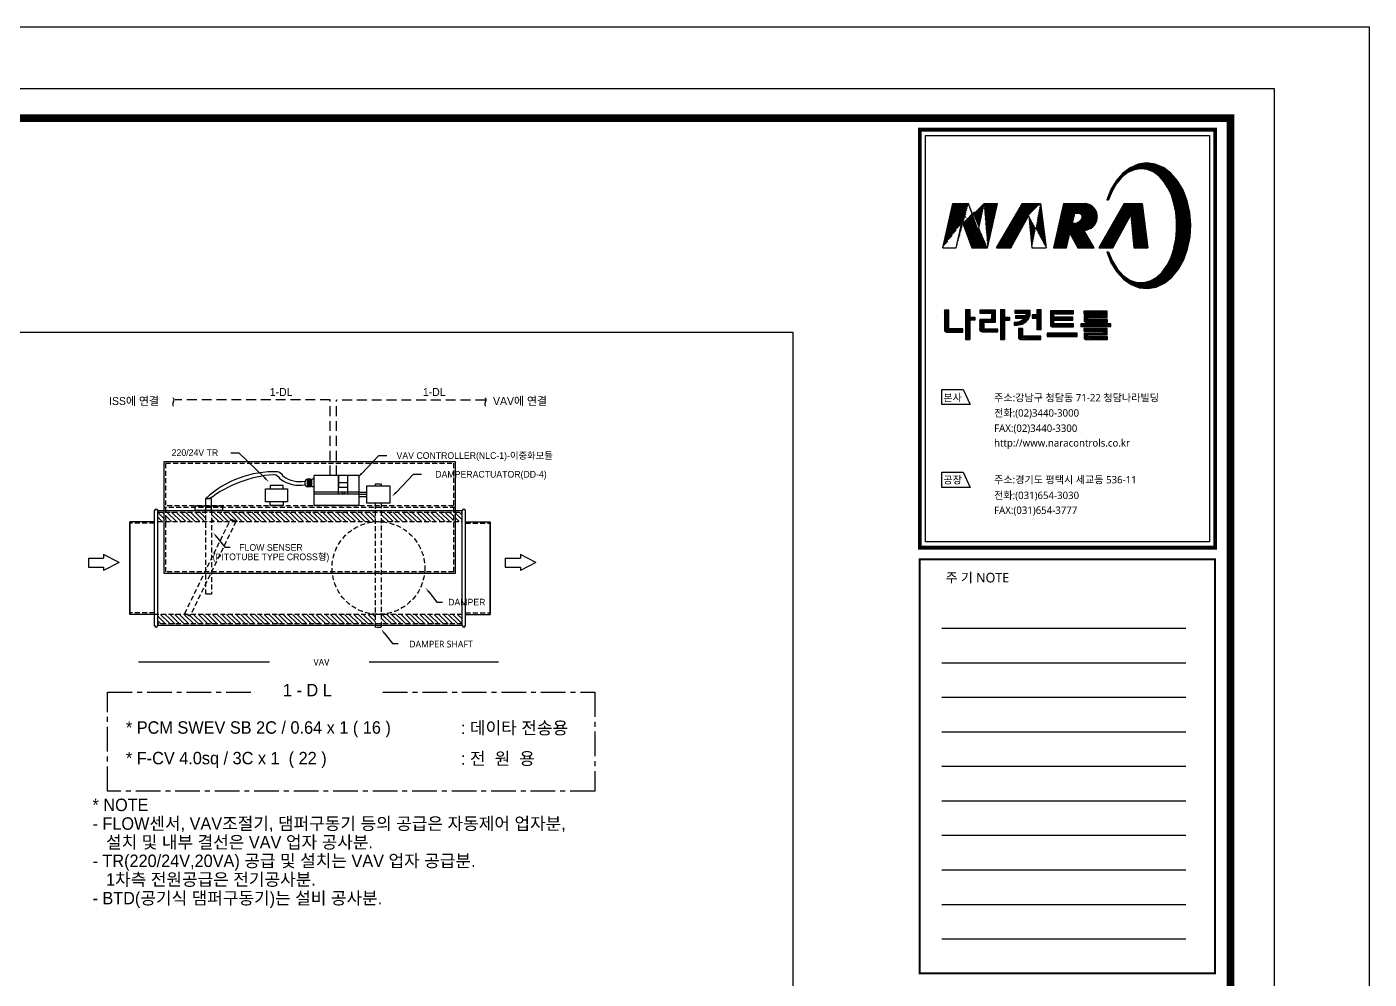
# Model space of a CAD drawing. Header units: millimetres. Extents: x -86 to 11742, y 5229 to 11464.
# Drawn here: x 9719.9 to 10059.9, y 5582.1 to 5823.3 of the extents above; entities that cross this region are included whole.
import ezdxf
from ezdxf.enums import TextEntityAlignment as Align

# ---------------------------------------------------------------- set-up
doc = ezdxf.new("R2010")
doc.units = ezdxf.units.MM
doc.header["$LTSCALE"] = 5
for name, pattern in [('CENTER', [2, 1.25, -0.25, 0.25, -0.25]), ('DASHED', [0.75, 0.5, -0.25]), ('HIDDEN', [0.375, 0.25, -0.125]), ('HIDDEN2', [4.7625, 3.175, -1.5875])]:
    doc.linetypes.add(name, pattern=pattern)
doc.layers.add('AUTO', color=7, linetype='CONTINUOUS')
doc.layers.add('FORM', color=7, linetype='CONTINUOUS')
doc.styles.add('HY울릉도L', font='h2wull.TTF')
doc.styles.add('QQ', font='MALGUN.TTF.TTF')
doc.styles.add('STYLE1', font='MALGUN.TTF.TTF', dxfattribs={"height": 2.5})
pattern_1 = [(45, (-11.3759, -7.50065), (-0.171711214, 0.171711214), [])]

# ---------------------------------------------------------------- blocks, each defined once
blk = doc.blocks.new('form')
at = {"layer": 'FORM'}
h = blk.add_hatch(dxfattribs=at)
h.set_pattern_fill('ANSI31', color=256, scale=1.942691, style=0)
h.set_pattern_definition(pattern_1)
edge = h.paths.add_edge_path()
edge.add_line((716.28, 522.42), (720.27, 522.42))
edge.add_line((719.34, 533.67), (717.88, 527.02))
edge.add_line((711.49, 533.67), (715.47, 533.67))
edge.add_line((712.35, 522.42), (713.78, 528.86))
edge.add_line((708.92, 522.42), (712.35, 522.42))
edge.add_line((708.92, 522.42), (711.49, 533.67))
edge.add_line((717.81, 527.02), (715.47, 533.67))
edge.add_line((713.9, 528.86), (716.28, 522.42))
edge.add_line((720.27, 522.42), (722.81, 533.67))
edge.add_line((719.34, 533.67), (722.81, 533.67))
h = blk.add_hatch(dxfattribs=at)
h.set_pattern_fill('ANSI31', color=256, scale=1.942691, style=0)
h.set_pattern_definition(pattern_1)
edge = h.paths.add_edge_path()
edge.add_line((729.09, 533.67), (733.65, 533.67))
edge.add_line((731.5, 522.42), (735.09, 522.42))
edge.add_line((730.74, 530.54), (731.5, 522.42))
edge.add_line((726.18, 522.42), (730.63, 530.54))
edge.add_line((733.65, 533.67), (735.09, 522.42))
edge.add_line((722.55, 522.42), (726.18, 522.42))
edge.add_line((722.55, 522.42), (729.09, 533.67))
h = blk.add_hatch(dxfattribs=at)
h.set_pattern_fill('ANSI31', color=256, scale=1.942691, style=0)
h.set_pattern_definition(pattern_1)
edge = h.paths.add_edge_path(flags=16)
edge.add_arc((742.35, 530.64), 1.96, 269.4167, 343.4025)
edge.add_arc((743.39, 530.25), 0.855, 348.5468, 460.0762)
edge.add_line((743.24, 531.09), (742.29, 531.1))
edge.add_line((742.29, 531.1), (741.72, 528.67))
edge.add_line((741.72, 528.67), (742.33, 528.68))
edge = h.paths.add_edge_path()
edge.add_arc((744.68, 530.29), 3.4, 269.0634, 442.7978)
edge.add_line((745.11, 533.67), (739.53, 533.67))
edge.add_line((739.53, 533.67), (736.99, 522.42))
edge.add_line((736.99, 522.42), (740.29, 522.42))
edge.add_line((740.29, 522.42), (741.1, 526.15))
edge.add_line((741.1, 526.15), (743.16, 522.42))
edge.add_line((743.16, 522.42), (747.3, 522.42))
edge.add_line((747.3, 522.42), (744.63, 526.89))
h = blk.add_hatch(dxfattribs=at)
h.set_pattern_fill('ANSI31', color=256, scale=1.942691, style=0)
h.set_pattern_definition(pattern_1)
h.paths.add_polyline_path([(754.86, 533.67), (759.44, 533.67), (760.86, 522.42), (757.31, 522.42), (756.55, 530.81), (751.98, 522.42), (748.42, 522.42)])
h = blk.add_hatch(dxfattribs=at)
h.set_pattern_fill('ANSI31', color=256, scale=1.942691, style=0)
h.set_pattern_definition(pattern_1)
h.paths.add_polyline_path([(710.46, 506.65), (709.33, 506.65), (709.33, 501.59), (709.39, 501.43), (709.49, 501.3), (709.64, 501.15), (709.74, 501.13), (709.88, 501.1), (714.03, 501.1), (714.03, 501.91), (710.46, 501.91)])
edge = h.paths.add_edge_path(flags=16)
edge.add_line((709.65, 501.14), (709.53, 501.27))
h = blk.add_hatch(dxfattribs=at)
h.set_pattern_fill('ANSI31', color=256, scale=1.942691, style=0)
h.set_pattern_definition(pattern_1)
h.paths.add_polyline_path([(715.78, 506.81), (715.78, 504.83), (717.05, 504.83), (717.05, 504.1), (715.79, 504.1), (715.79, 499.19), (714.7, 499.19), (714.7, 506.81)])
h = blk.add_hatch(dxfattribs=at)
h.set_pattern_fill('ANSI31', color=256, scale=1.942691, style=0)
h.set_pattern_definition(pattern_1)
h.paths.add_polyline_path([(722.25, 506.67), (718.34, 506.67), (718.34, 505.88), (721, 505.88), (721.1, 505.85), (721.2, 505.77), (721.24, 505.65), (721.24, 504.32), (718.39, 504.32), (718.33, 504.29), (718.31, 504.24), (718.31, 501.49), (718.37, 501.37), (718.46, 501.29), (718.62, 501.21), (718.89, 501.14), (722.85, 501.14), (722.85, 501.82), (719.56, 501.82), (719.45, 501.88), (719.43, 501.96), (719.43, 503.42), (719.45, 503.51), (719.53, 503.61), (722.25, 503.61)])
edge = h.paths.add_edge_path()
edge.add_line((718.31, 504.23), (718.4, 504.32))
edge.add_line((718.47, 501.28), (718.36, 501.39))
h = blk.add_hatch(dxfattribs=at)
h.set_pattern_fill('ANSI31', color=256, scale=1.942691, style=0)
h.set_pattern_definition(pattern_1)
h.paths.add_polyline_path([(723.54, 506.81), (724.58, 506.81), (724.58, 504.84), (725.83, 504.84), (725.83, 504.05), (724.58, 504.05), (724.58, 499.19), (723.54, 499.19)])
h = blk.add_hatch(dxfattribs=at)
h.set_pattern_fill('ANSI31', color=256, scale=1.942691, style=0)
h.set_pattern_definition(pattern_1)
h.paths.add_polyline_path([(727.17, 506.65), (731.07, 506.65), (731.07, 505.84), (731.07, 505.45), (730.77, 504.79), (730.44, 504.23), (730.05, 503.77), (729.45, 503.35), (729.02, 503.14), (728.72, 503.03), (728.2, 502.91), (727.79, 502.86), (727.02, 502.86), (727.02, 503.54), (727.52, 503.54), (727.88, 503.57), (728.24, 503.69), (728.62, 503.84), (728.94, 504.03), (729.2, 504.24), (729.37, 504.38), (729.4, 504.5), (729.34, 504.59), (727.39, 504.59), (727.39, 505.25), (729.83, 505.25), (729.93, 505.38), (729.98, 505.56), (729.95, 505.74), (729.86, 505.84), (729.79, 505.9), (727.17, 505.9)])
edge = h.paths.add_edge_path(flags=16)
edge.add_line((730, 503.73), (730.14, 503.87))
h = blk.add_hatch(dxfattribs=at)
h.set_pattern_fill('ANSI31', color=256, scale=1.942691, style=0)
h.set_pattern_definition(pattern_1)
h.paths.add_polyline_path([(733.81, 501.67), (732.75, 501.67), (732.75, 504.58), (731.58, 504.58), (731.58, 505.46), (732.74, 505.46), (732.74, 506.81), (733.81, 506.81)])
h = blk.add_hatch(dxfattribs=at)
h.set_pattern_fill('ANSI31', color=256, scale=1.942691, style=0)
h.set_pattern_definition(pattern_1)
h.paths.add_polyline_path([(742.04, 506.45), (736.2, 506.45), (736.2, 502.78), (736.23, 502.67), (736.31, 502.59), (736.47, 502.48), (736.54, 502.46), (742.05, 502.46), (742.05, 503.21), (737.16, 503.21), (737.06, 503.27), (737.03, 503.32), (737.03, 503.93), (737.07, 504.02), (737.16, 504.08), (737.23, 504.09), (741.87, 504.09), (741.87, 504.84), (737.28, 504.84), (737.13, 504.87), (737.05, 504.92), (737.04, 504.98), (737.04, 505.56), (737.09, 505.64), (737.17, 505.71), (737.26, 505.74), (742.04, 505.74)])
h = blk.add_hatch(dxfattribs=at)
h.set_pattern_fill('ANSI31', color=256, scale=1.942691, style=0)
h.set_pattern_definition(pattern_1)
h.paths.add_polyline_path([(750.58, 506.42), (744.64, 506.42), (744.64, 505.75), (749.4, 505.75), (749.53, 505.71), (749.58, 505.64), (749.6, 505.55), (749.59, 505.44), (749.43, 505.31), (749.26, 505.27), (744.77, 505.27), (744.77, 503.89), (744.81, 503.8), (744.89, 503.73), (745, 503.63), (745.08, 503.6), (746.98, 503.6), (747.07, 503.57), (747.11, 503.53), (747.14, 503.5), (747.14, 503.29), (747.11, 503.2), (747, 503.15), (743.86, 503.15), (743.86, 502.48), (751.47, 502.48), (751.47, 503.15), (748.35, 503.15), (748.21, 503.18), (748.16, 503.27), (748.16, 503.52), (748.23, 503.59), (748.34, 503.64), (750.67, 503.64), (750.67, 504.31), (745.8, 504.31), (745.69, 504.37), (745.65, 504.45), (745.65, 504.67), (745.73, 504.76), (745.87, 504.8), (750.58, 504.8)])
edge = h.paths.add_edge_path(flags=16)
edge.add_line((744.93, 503.69), (744.81, 503.82))
h = blk.add_hatch(dxfattribs=at)
h.set_pattern_fill('ANSI31', color=256, scale=1.942691, style=0)
h.set_pattern_definition(pattern_1)
edge = h.paths.add_edge_path()
edge.add_line((728.13, 502), (728.13, 499.59))
edge.add_line((728.13, 499.59), (728.19, 499.49))
edge.add_line((728.19, 499.49), (728.28, 499.4))
edge.add_line((728.28, 499.4), (728.4, 499.32))
edge.add_line((728.4, 499.32), (728.51, 499.24))
edge.add_line((728.51, 499.24), (728.63, 499.17))
edge.add_line((729.21, 500.07), (729.21, 502))
edge.add_line((729.21, 502), (728.13, 502))
edge.add_line((728.62, 499.17), (728.63, 499.19))
edge.add_line((728.23, 499.45), (728.18, 499.49))
edge.add_line((733.78, 499.19), (733.78, 500.07))
edge.add_line((733.78, 500.07), (729.21, 500.07))
edge.add_line((728.6, 499.19), (733.78, 499.19))
h = blk.add_hatch(dxfattribs=at)
h.set_pattern_fill('ANSI31', color=256, scale=1.942691, style=0)
h.set_pattern_definition(pattern_1)
h.paths.add_polyline_path([(742.96, 499.98), (742.96, 500.81), (735.37, 500.81), (735.37, 499.98)])
h = blk.add_hatch(dxfattribs=at)
h.set_pattern_fill('ANSI31', color=256, scale=1.942691, style=0)
h.set_pattern_definition(pattern_1)
h.paths.add_polyline_path([(750.58, 500.39), (750.58, 502.04), (744.64, 502.04), (744.64, 501.34), (749.4, 501.34), (749.52, 501.3), (749.58, 501.23), (749.6, 501.14), (749.59, 501.03), (749.46, 500.9), (749.34, 500.86), (744.81, 500.86), (744.77, 500.86), (744.77, 499.49), (744.81, 499.4), (744.89, 499.32), (745, 499.23), (745.12, 499.18), (750.67, 499.18), (750.67, 499.91), (745.8, 499.91), (745.69, 499.97), (745.65, 500.04), (745.65, 500.26), (745.73, 500.35), (745.87, 500.39)])
edge = h.paths.add_edge_path(flags=16)
edge.add_line((750.65, 499.18), (750.67, 499.21))
edge.add_line((744.91, 499.3), (744.81, 499.41))
at = {"layer": 'AUTO'}
for p, q in [((-24.08, 578.4), (816.92, 578.4)), ((816.92, 578.4), (816.92, -15.6))]:
    blk.add_line(p, q, dxfattribs=at)
at = {"layer": 'FORM', "color": 3}
for p, q in [((752.26, 538.4), (756.71, 542.86)), ((752.78, 539.27), (755.74, 542.23)), ((755.34, 541.14), (757.32, 543.13)), ((756.23, 541.68), (757.94, 543.39)), ((756.86, 541.97), (758.5, 543.61)), ((757.45, 542.22), (758.9, 543.68)), ((757.86, 542.29), (759.31, 543.74)), ((758.27, 542.35), (759.72, 543.81)), ((758.68, 542.42), (760.13, 543.87)), ((759.09, 542.46), (760.54, 543.91)), ((759.39, 542.44), (760.84, 543.89)), ((759.69, 542.4), (761.14, 543.85)), ((760, 542.37), (761.44, 543.81)), ((760.3, 542.33), (761.75, 543.77)), ((760.61, 542.29), (762.05, 543.73)), ((760.88, 542.22), (762.35, 543.69)), ((761.12, 542.12), (762.66, 543.65)), ((761.36, 542.01), (762.91, 543.56)), ((761.61, 541.91), (763.15, 543.46)), ((761.85, 541.81), (763.39, 543.36)), ((762.09, 541.71), (763.63, 543.26)), ((762.34, 541.61), (763.88, 543.15)), ((762.54, 541.47), (764.12, 543.05)), ((762.74, 541.33), (764.36, 542.95)), ((762.93, 541.18), (764.6, 542.85)), ((763.13, 541.03), (764.83, 542.74)), ((763.32, 540.88), (765.03, 542.59)), ((763.52, 540.74), (765.23, 542.44)), ((763.72, 540.59), (765.42, 542.3)), ((763.88, 540.41), (765.62, 542.15)), ((764.04, 540.23), (765.82, 542)), ((764.21, 540.05), (766.01, 541.85)), ((764.37, 539.87), (766.21, 541.71)), ((764.53, 539.69), (766.4, 541.56)), ((764.69, 539.51), (766.6, 541.41)), ((764.86, 539.33), (766.78, 541.25)), ((765, 539.13), (766.94, 541.07)), ((765.14, 538.92), (767.1, 540.88)), ((765.27, 538.71), (767.26, 540.7)), ((751.38, 536.84), (752.44, 537.9)), ((751.74, 537.54), (752.95, 538.75)), ((765.41, 538.5), (767.42, 540.52)), ((765.54, 538.29), (767.58, 540.33)), ((765.67, 538.08), (767.74, 540.15)), ((765.81, 537.87), (767.9, 539.97)), ((765.94, 537.66), (768.06, 539.78)), ((766.05, 537.43), (768.22, 539.6)), ((766.16, 537.2), (768.38, 539.41)), ((766.27, 536.96), (768.51, 539.2)), ((766.38, 536.72), (768.64, 538.99)), ((766.48, 536.49), (768.77, 538.77)), ((766.59, 536.25), (768.89, 538.55)), ((766.7, 536.01), (769.02, 538.34)), ((766.8, 535.78), (769.15, 538.12)), ((766.89, 535.52), (769.27, 537.9)), ((766.97, 535.26), (769.4, 537.69)), ((767.05, 534.99), (769.53, 537.47)), ((767.13, 534.73), (769.65, 537.25)), ((750.47, 534.58), (750.89, 534.58)), ((750.49, 534.58), (751.17, 535.25)), ((750.69, 535.12), (751.4, 535.83)), ((750.84, 534.58), (750.93, 534.67)), ((750.92, 535.69), (751.63, 536.4)), ((751.15, 536.27), (751.95, 537.06)), ((767.21, 534.47), (769.78, 537.04)), ((767.29, 534.2), (769.88, 536.79)), ((767.37, 533.94), (769.97, 536.55)), ((767.45, 533.68), (770.07, 536.3)), ((767.51, 533.39), (770.17, 536.05)), ((767.57, 533.11), (770.26, 535.8)), ((767.63, 532.83), (770.36, 535.55)), ((767.69, 532.54), (770.45, 535.3)), ((767.75, 532.26), (770.55, 535.06)), ((767.81, 531.98), (770.64, 534.81)), ((767.87, 531.69), (770.74, 534.56)), ((767.93, 531.41), (770.83, 534.31)), ((767.96, 531.09), (770.9, 534.03)), ((767.99, 530.78), (770.96, 533.75)), ((768.02, 530.47), (771.02, 533.47)), ((768.06, 530.16), (771.08, 533.19)), ((768.09, 529.85), (771.14, 532.91)), ((768.12, 529.54), (771.21, 532.63)), ((768.15, 529.23), (771.27, 532.34)), ((768.16, 528.89), (771.33, 532.06)), ((768.16, 528.55), (771.39, 531.78)), ((768.16, 528.2), (771.46, 531.5)), ((768.16, 527.86), (771.5, 531.2)), ((768.16, 527.52), (771.53, 530.88)), ((768.16, 527.17), (771.55, 530.57)), ((767.63, 523.21), (771.67, 527.25)), ((767.72, 523.64), (771.69, 527.61)), ((767.81, 524.08), (771.71, 527.98)), ((767.9, 524.51), (771.72, 528.34)), ((767.96, 524.91), (771.7, 528.65)), ((767.99, 525.29), (771.67, 528.97)), ((768.03, 525.67), (771.65, 529.29)), ((768.07, 526.06), (771.63, 529.61)), ((768.11, 526.44), (771.6, 529.93)), ((768.15, 526.82), (771.58, 530.25)), ((765.92, 518.41), (771.26, 523.75)), ((766.25, 519.08), (771.35, 524.18)), ((766.58, 519.76), (771.43, 524.61)), ((766.83, 520.35), (771.52, 525.04)), ((766.99, 520.86), (771.56, 525.42)), ((767.16, 521.36), (771.58, 525.79)), ((767.32, 521.87), (771.6, 526.15)), ((767.49, 522.38), (771.63, 526.52)), ((767.54, 522.77), (771.65, 526.88)), ((750.44, 521.4), (750.92, 521.4)), ((750.52, 521.21), (750.71, 521.4)), ((750.62, 520.96), (750.96, 521.31)), ((750.71, 520.72), (751.06, 521.06)), ((750.81, 520.48), (751.16, 520.82)), ((750.91, 520.23), (751.26, 520.58)), ((751.01, 519.99), (751.36, 520.33)), ((760.36, 512.16), (771.09, 522.89)), ((760.67, 512.13), (771, 522.46)), ((761.03, 512.14), (770.87, 521.99)), ((761.44, 512.22), (770.68, 521.45)), ((761.86, 512.29), (770.49, 520.92)), ((762.28, 512.37), (770.29, 520.38)), ((765.35, 517.5), (771.17, 523.32)), ((751.11, 519.74), (751.46, 520.09)), ((751.21, 519.5), (751.56, 519.85)), ((751.31, 519.25), (751.66, 519.61)), ((751.41, 519.01), (751.76, 519.36)), ((751.51, 518.76), (751.86, 519.12)), ((751.63, 518.55), (751.98, 518.9)), ((751.76, 518.33), (752.12, 518.69)), ((751.89, 518.12), (752.25, 518.47)), ((752.02, 517.91), (752.38, 518.26)), ((752.15, 517.69), (752.51, 518.05)), ((752.29, 517.48), (752.64, 517.84)), ((752.42, 517.27), (752.77, 517.63)), ((752.55, 517.06), (752.91, 517.42)), ((752.68, 516.84), (753.04, 517.2)), ((752.81, 516.63), (753.17, 516.99)), ((752.94, 516.42), (753.34, 516.82)), ((762.7, 512.44), (770.1, 519.84)), ((763.18, 512.57), (769.85, 519.25)), ((763.83, 512.88), (769.43, 518.48)), ((764.48, 513.19), (769, 517.71)), ((765.22, 513.59), (768.48, 516.85)), ((753.1, 516.24), (753.5, 516.64)), ((753.26, 516.06), (753.67, 516.46)), ((753.43, 515.88), (753.83, 516.28)), ((753.59, 515.7), (754, 516.1)), ((753.75, 515.52), (754.16, 515.92)), ((753.92, 515.34), (754.33, 515.75)), ((754.08, 515.16), (754.49, 515.57)), ((754.24, 514.98), (754.66, 515.39)), ((754.41, 514.8), (754.86, 515.25)), ((754.57, 514.62), (755.07, 515.11)), ((754.75, 514.45), (755.27, 514.98)), ((754.95, 514.31), (755.48, 514.84)), ((755.15, 514.17), (755.68, 514.7)), ((755.36, 514.03), (755.89, 514.56)), ((755.56, 513.88), (756.09, 514.42)), ((755.76, 513.74), (756.3, 514.28)), ((755.96, 513.6), (756.55, 514.19)), ((756.16, 513.46), (756.81, 514.1)), ((756.36, 513.31), (757.06, 514.02)), ((756.56, 513.17), (757.32, 513.93)), ((756.8, 513.07), (757.57, 513.84)), ((757.05, 512.97), (757.83, 513.75)), ((757.28, 512.86), (758.16, 513.74)), ((757.54, 512.78), (758.42, 513.65)), ((757.79, 512.68), (758.75, 513.64)), ((758.04, 512.59), (759.08, 513.63)), ((758.28, 512.49), (759.42, 513.62)), ((758.53, 512.39), (759.75, 513.61)), ((758.8, 512.32), (760.19, 513.72)), ((759.11, 512.29), (760.66, 513.84)), ((759.42, 512.26), (761.12, 513.96)), ((759.74, 512.23), (761.68, 514.17)), ((760.05, 512.19), (762.48, 514.62))]:
    blk.add_line(p, q, dxfattribs=at)
at = {"layer": 'FORM', "color": 7}
for p, q in [((708.92, 522.42), (711.49, 533.67)), ((717.81, 527.02), (715.47, 533.67)), ((719.34, 533.67), (717.88, 527.02)), ((720.27, 522.42), (722.81, 533.67)), ((722.55, 522.42), (729.09, 533.67)), ((726.18, 522.42), (730.63, 530.54)), ((730.74, 530.54), (731.5, 522.42)), ((733.65, 533.67), (735.09, 522.42)), ((739.53, 533.67), (736.99, 522.42)), ((742.29, 531.1), (741.72, 528.67)), ((743.24, 531.09), (742.29, 531.1)), ((754.86, 533.67), (748.42, 522.42)), ((751.98, 522.42), (756.55, 530.81)), ((756.55, 530.81), (757.31, 522.42)), ((759.44, 533.67), (760.86, 522.42)), ((712.35, 522.42), (713.78, 528.86)), ((713.9, 528.86), (716.28, 522.42)), ((741.72, 528.67), (742.33, 528.68)), ((740.29, 522.42), (741.1, 526.15)), ((741.1, 526.15), (743.16, 522.42)), ((747.3, 522.42), (744.63, 526.89)), ((710.46, 506.65), (709.33, 506.65)), ((709.33, 506.65), (709.33, 501.59)), ((710.46, 501.91), (710.46, 506.65)), ((714.7, 506.81), (714.7, 499.19)), ((714.7, 506.81), (715.78, 506.81)), ((715.78, 506.81), (715.78, 504.83)), ((722.25, 506.67), (718.34, 506.67)), ((718.34, 506.67), (718.34, 505.88)), ((722.25, 503.61), (722.25, 506.67)), ((723.54, 506.81), (723.54, 499.19)), ((723.54, 506.81), (724.58, 506.81)), ((724.58, 506.81), (724.58, 504.84)), ((727.17, 506.65), (727.17, 505.9)), ((731.07, 505.84), (731.07, 506.65)), ((732.74, 506.81), (732.74, 505.46)), ((732.74, 506.81), (733.81, 506.81)), ((733.81, 501.67), (733.81, 506.81)), ((715.78, 504.83), (717.05, 504.83)), ((715.79, 504.1), (715.79, 499.19)), ((717.05, 504.1), (715.79, 504.1)), ((717.05, 504.83), (717.05, 504.1)), ((718.31, 504.23), (718.4, 504.32)), ((718.33, 504.29), (718.31, 504.24)), ((718.31, 504.24), (718.31, 501.49)), ((718.39, 504.32), (718.33, 504.29)), ((718.34, 505.88), (721, 505.88)), ((721.24, 504.32), (718.39, 504.32)), ((719.43, 503.42), (719.45, 503.51)), ((719.43, 501.96), (719.43, 503.42)), ((719.45, 503.51), (719.53, 503.61)), ((719.53, 503.61), (722.25, 503.61)), ((721, 505.88), (721.1, 505.85)), ((721.1, 505.85), (721.2, 505.77)), ((721.2, 505.77), (721.24, 505.65)), ((721.24, 505.65), (721.24, 504.32)), ((724.58, 504.84), (725.83, 504.84)), ((724.58, 504.05), (724.58, 499.19)), ((725.83, 504.05), (724.58, 504.05)), ((725.83, 504.84), (725.83, 504.05)), ((727.02, 503.54), (727.02, 502.86)), ((727.52, 503.54), (727.02, 503.54)), ((727.17, 505.9), (729.79, 505.9)), ((727.39, 505.25), (727.39, 504.59)), ((729.83, 505.25), (727.39, 505.25)), ((727.39, 504.59), (729.34, 504.59)), ((727.88, 503.57), (727.52, 503.54)), ((728.24, 503.69), (727.88, 503.57)), ((728.62, 503.84), (728.24, 503.69)), ((728.94, 504.03), (728.62, 503.84)), ((728.72, 503.03), (729.02, 503.14)), ((729.2, 504.24), (728.94, 504.03)), ((729.02, 503.14), (729.45, 503.35)), ((729.37, 504.38), (729.2, 504.24)), ((729.34, 504.59), (729.4, 504.5)), ((729.4, 504.5), (729.37, 504.38)), ((729.45, 503.35), (730.05, 503.77)), ((729.79, 505.9), (729.86, 505.84)), ((729.93, 505.38), (729.83, 505.25)), ((729.86, 505.84), (729.95, 505.74)), ((729.98, 505.56), (729.93, 505.38)), ((729.95, 505.74), (729.98, 505.56)), ((730, 503.73), (730.14, 503.87)), ((730.05, 503.77), (730.44, 504.23)), ((730.44, 504.23), (730.77, 504.79)), ((730.77, 504.79), (731.07, 505.45)), ((731.07, 505.45), (731.07, 505.84)), ((731.58, 505.46), (731.58, 504.58)), ((732.74, 505.46), (731.58, 505.46)), ((731.58, 504.58), (732.75, 504.58)), ((732.75, 504.58), (732.75, 501.67)), ((742.04, 506.45), (736.2, 506.45)), ((736.2, 506.45), (736.2, 502.78)), ((737.03, 503.93), (737.07, 504.02)), ((737.03, 503.32), (737.03, 503.93)), ((737.06, 503.27), (737.03, 503.32)), ((737.04, 505.56), (737.09, 505.64)), ((737.04, 504.98), (737.04, 505.56)), ((737.05, 504.92), (737.04, 504.98)), ((737.13, 504.87), (737.05, 504.92)), ((737.16, 503.21), (737.06, 503.27)), ((737.07, 504.02), (737.16, 504.08)), ((737.09, 505.64), (737.17, 505.71)), ((737.28, 504.84), (737.13, 504.87)), ((737.16, 504.08), (737.23, 504.09)), ((742.05, 503.21), (737.16, 503.21)), ((737.17, 505.71), (737.26, 505.74)), ((737.23, 504.09), (741.87, 504.09)), ((737.26, 505.74), (742.04, 505.74)), ((741.87, 504.84), (737.28, 504.84)), ((741.87, 504.09), (741.87, 504.84)), ((742.04, 505.74), (742.04, 506.45)), ((742.05, 502.46), (742.05, 503.21)), ((747, 503.15), (743.86, 503.15)), ((743.86, 503.15), (743.86, 502.48)), ((750.58, 506.42), (744.64, 506.42)), ((744.64, 506.42), (744.64, 505.75)), ((744.64, 505.75), (749.4, 505.75)), ((749.26, 505.27), (744.77, 505.27)), ((744.77, 505.27), (744.77, 503.89)), ((744.77, 503.89), (744.81, 503.8)), ((744.93, 503.69), (744.81, 503.82)), ((744.81, 503.8), (744.89, 503.73)), ((744.89, 503.73), (745, 503.63)), ((745, 503.63), (745.08, 503.6)), ((745.08, 503.6), (746.98, 503.6)), ((745.65, 504.67), (745.73, 504.76)), ((745.65, 504.45), (745.65, 504.67)), ((745.69, 504.37), (745.65, 504.45)), ((745.8, 504.31), (745.69, 504.37)), ((745.73, 504.76), (745.87, 504.8)), ((750.67, 504.31), (745.8, 504.31)), ((745.87, 504.8), (750.58, 504.8)), ((746.98, 503.6), (747.07, 503.57)), ((747.11, 503.2), (747, 503.15)), ((747.07, 503.57), (747.11, 503.53)), ((747.11, 503.53), (747.14, 503.5)), ((747.14, 503.29), (747.11, 503.2)), ((747.14, 503.5), (747.14, 503.29)), ((748.16, 503.52), (748.23, 503.59)), ((748.16, 503.27), (748.16, 503.52)), ((748.21, 503.18), (748.16, 503.27)), ((748.35, 503.15), (748.21, 503.18)), ((748.23, 503.59), (748.34, 503.64)), ((748.34, 503.64), (750.67, 503.64)), ((751.47, 503.15), (748.35, 503.15)), ((749.43, 505.31), (749.26, 505.27)), ((749.4, 505.75), (749.53, 505.71)), ((749.59, 505.44), (749.43, 505.31)), ((749.53, 505.71), (749.58, 505.64)), ((749.58, 505.64), (749.6, 505.55)), ((749.6, 505.55), (749.59, 505.44)), ((750.58, 504.8), (750.58, 506.42)), ((750.67, 503.64), (750.67, 504.31)), ((751.47, 502.48), (751.47, 503.15)), ((709.33, 501.59), (709.39, 501.43)), ((709.39, 501.43), (709.49, 501.3)), ((709.49, 501.3), (709.64, 501.15)), ((709.65, 501.14), (709.53, 501.27)), ((709.64, 501.15), (709.74, 501.13)), ((709.74, 501.13), (709.88, 501.1)), ((709.88, 501.1), (714.03, 501.1)), ((714.03, 501.91), (710.46, 501.91)), ((714.03, 501.1), (714.03, 501.91)), ((718.31, 501.49), (718.37, 501.37)), ((718.47, 501.28), (718.36, 501.39)), ((718.37, 501.37), (718.46, 501.29)), ((718.46, 501.29), (718.62, 501.21)), ((718.62, 501.21), (718.89, 501.14)), ((718.89, 501.14), (722.85, 501.14)), ((719.45, 501.88), (719.43, 501.96)), ((719.56, 501.82), (719.45, 501.88)), ((722.85, 501.82), (719.56, 501.82)), ((722.85, 501.14), (722.85, 501.82)), ((727.02, 502.86), (727.79, 502.86)), ((727.79, 502.86), (728.2, 502.91)), ((729.21, 502), (728.13, 502)), ((728.13, 502), (728.13, 499.59)), ((728.2, 502.91), (728.72, 503.03)), ((729.21, 500.07), (729.21, 502)), ((733.78, 500.07), (729.21, 500.07)), ((733.78, 499.19), (733.78, 500.07)), ((735.37, 500.81), (735.37, 499.98)), ((742.96, 500.81), (735.37, 500.81)), ((735.37, 499.98), (742.96, 499.98)), ((736.2, 502.78), (736.23, 502.67)), ((736.23, 502.67), (736.31, 502.59)), ((736.31, 502.59), (736.47, 502.48)), ((736.47, 502.48), (736.54, 502.46)), ((736.54, 502.46), (742.05, 502.46)), ((742.96, 499.98), (742.96, 500.81)), ((743.86, 502.48), (751.47, 502.48)), ((750.58, 502.04), (744.64, 502.04)), ((744.64, 502.04), (744.64, 501.34)), ((744.64, 501.34), (749.4, 501.34)), ((744.81, 500.86), (744.77, 500.86)), ((744.77, 500.86), (744.77, 499.49)), ((749.34, 500.86), (744.81, 500.86)), ((745.65, 500.26), (745.73, 500.35)), ((745.65, 500.04), (745.65, 500.26)), ((745.69, 499.97), (745.65, 500.04)), ((745.8, 499.91), (745.69, 499.97)), ((745.73, 500.35), (745.87, 500.39)), ((750.67, 499.91), (745.8, 499.91)), ((745.87, 500.39), (750.58, 500.39)), ((749.46, 500.9), (749.34, 500.86)), ((749.4, 501.34), (749.52, 501.3)), ((749.59, 501.03), (749.46, 500.9)), ((749.52, 501.3), (749.58, 501.23)), ((749.58, 501.23), (749.6, 501.14)), ((749.6, 501.14), (749.59, 501.03)), ((750.58, 500.39), (750.58, 502.04)), ((750.67, 499.18), (750.67, 499.91)), ((714.7, 499.19), (715.79, 499.19)), ((723.54, 499.19), (724.58, 499.19)), ((728.13, 499.59), (728.19, 499.49)), ((728.23, 499.45), (728.18, 499.49)), ((728.19, 499.49), (728.28, 499.4)), ((728.28, 499.4), (728.4, 499.32)), ((728.4, 499.32), (728.51, 499.24)), ((728.51, 499.24), (728.63, 499.17)), ((728.6, 499.19), (733.78, 499.19)), ((728.62, 499.17), (728.63, 499.19)), ((744.77, 499.49), (744.81, 499.4)), ((744.91, 499.3), (744.81, 499.41)), ((744.81, 499.4), (744.89, 499.32)), ((744.89, 499.32), (745, 499.23)), ((745, 499.23), (745.12, 499.18)), ((745.12, 499.18), (750.67, 499.18)), ((750.65, 499.18), (750.67, 499.21)), ((708.66, 426.09), (770.47, 426.09)), ((708.66, 417.35), (770.47, 417.35)), ((708.66, 408.6), (770.47, 408.6)), ((708.66, 399.86), (770.47, 399.86)), ((708.66, 391.12), (770.47, 391.12)), ((708.66, 382.38), (770.47, 382.38)), ((708.66, 373.64), (770.47, 373.64)), ((708.66, 364.89), (770.47, 364.89)), ((708.66, 356.15), (770.47, 356.15)), ((708.66, 347.41), (770.47, 347.41))]:
    blk.add_line(p, q, dxfattribs=at)
at = {"layer": 'FORM'}
for p, q in [((727.17, 506.65), (731.07, 506.65)), ((733.81, 501.67), (732.75, 501.67))]:
    blk.add_line(p, q, dxfattribs=at)
at = {"layer": 'FORM', "color": 3}
for points in [[(0, 562.79), (792.83, 562.79), (792.83, 0), (0, 0)], [(776.44, 447.93), (704.56, 447.93), (704.56, 550.91), (776.44, 550.91)]]:
    blk.add_lwpolyline(points, close=True, dxfattribs=at)
at = {"layer": 'FORM', "color": 2, "const_width": 1.94}
blk.add_lwpolyline([(12.48, 6.47), (12.48, 555.28), (781.78, 555.28), (781.78, 6.47)], close=True, dxfattribs=at)
at = {"layer": 'FORM', "color": 3}
for points, const_width in [([(777.9, 446.48), (703.1, 446.48), (703.1, 552.36), (777.9, 552.36)], 0.971), ([(703.1, 338.67), (703.1, 443.56), (777.9, 443.56), (777.9, 338.67)], 0.486)]:
    blk.add_lwpolyline(points, close=True, dxfattribs=dict(at, const_width=const_width))
at = {"layer": 'FORM', "color": 3, "flags": 128}
for points in [[(750.44, 521.4), (751.52, 518.73), (752.95, 516.4), (754.67, 514.52), (756.61, 513.14), (758.7, 512.33), (760.86, 512.11), (763.01, 512.5), (765.07, 513.47), (766.96, 515), (768.61, 517.01), (769.96, 519.45), (770.95, 522.2), (771.55, 525.18), (771.73, 528.27), (771.49, 531.35), (770.84, 534.3), (769.8, 537.01), (768.41, 539.38), (766.72, 541.32), (764.8, 542.76), (762.73, 543.64), (760.57, 543.93)], [(760.48, 543.93), (758.39, 543.59), (756.38, 542.71), (754.53, 541.31), (752.88, 539.44), (751.52, 537.17), (750.47, 534.58)], [(762.35, 541.61), (760.73, 542.28), (759.05, 542.48), (757.38, 542.21), (755.77, 541.47), (754.26, 540.3), (752.92, 538.72), (751.79, 536.79), (750.89, 534.58)], [(767.45, 533.67), (766.82, 535.74), (765.97, 537.62), (764.93, 539.25), (763.72, 540.58), (762.39, 541.59)], [(767.47, 522.45), (767.93, 524.63), (768.16, 526.9), (768.16, 529.19), (767.92, 531.46), (767.46, 533.63)], [(750.92, 521.4), (751.9, 519.04), (753.16, 517.01), (754.64, 515.4), (756.3, 514.28), (758.07, 513.67)], [(758.1, 513.66), (759.8, 513.61), (761.46, 514.04), (763.04, 514.94), (764.48, 516.28), (765.73, 518.02), (766.74, 520.08), (767.5, 522.42)]]:
    blk.add_lwpolyline(points, dxfattribs=at)
at = {"layer": 'FORM', "color": 7}
for points in [[(711.49, 533.67), (715.47, 533.67)], [(719.34, 533.67), (722.81, 533.67)], [(729.09, 533.67), (733.65, 533.67)], [(739.53, 533.67), (745.11, 533.67)], [(754.86, 533.67), (759.44, 533.67)], [(708.92, 522.42), (712.35, 522.42)], [(716.28, 522.42), (720.27, 522.42)], [(722.55, 522.42), (726.18, 522.42)], [(731.5, 522.42), (735.09, 522.42)], [(736.99, 522.42), (740.29, 522.42)], [(743.16, 522.42), (747.3, 522.42)], [(748.42, 522.42), (751.98, 522.42)], [(757.31, 522.42), (760.86, 522.42)]]:
    blk.add_lwpolyline(points, dxfattribs=at)
for points in [[(708.72, 486.56), (714.1, 486.56), (715.91, 482.73), (708.72, 482.73)], [(708.72, 465.6), (714.1, 465.6), (715.91, 461.77), (708.72, 461.77)]]:
    blk.add_lwpolyline(points, close=True, dxfattribs=at)
at = {"layer": 'FORM'}
for centre, radius, start, end in [((743.39, 530.25), 0.855, 348.5468, 100.0762), ((744.68, 530.29), 3.4, 269.0634, 82.7978), ((742.35, 530.64), 1.96, 269.4167, 343.4025)]:
    blk.add_arc(centre, radius, start, end, dxfattribs=at)
at = {"layer": 'FORM', "color": 7, "style": 'STYLE1'}
for s, height, p in [('본사', 1.87, (709.08, 483.55)), ('주소:강남구 청담동 71-22 청담나라빌딩', 1.8698, (721.93, 483.54)), ('전화:(02)3440-3000', 1.8698, (721.93, 479.68)), ('FAX:(02)3440-3300', 1.8698, (721.93, 475.82)), ('http://www.naracontrols.co.kr', 1.8698, (721.93, 472.1)), ('공장', 1.87, (709.08, 462.72)), ('주소:경기도 평택시 세교동 536-11', 1.8698, (721.93, 462.77)), ('전화:(031)654-3030', 1.8698, (721.93, 458.81)), ('FAX:(031)654-3777', 1.8698, (721.93, 455.05)), ('주 기 NOTE', 2.428, (709.63, 437.68))]:
    blk.add_text(s, height=height, dxfattribs=at).set_placement(p)

msp = doc.modelspace()

# ---------------------------------------------------------------- linework, layer by layer
at = {"layer": 'AUTO', "color": 2}
for p, q in [((9286.98, 5745.96), (9913.98, 5745.96)), ((9913.98, 5745.96), (9913.98, 5280.46)), ((9790.44, 5707.34), (9790.44, 5708.29)), ((9791.87, 5708.77), (9790.92, 5708.77)), ((9790.92, 5708.77), (9790.92, 5706.87)), ((9791.87, 5708.63), (9790.92, 5708.63)), ((9791.87, 5708.48), (9790.92, 5708.48)), ((9791.87, 5708.34), (9790.92, 5708.34)), ((9791.87, 5708.2), (9790.92, 5708.2)), ((9791.87, 5708.06), (9790.92, 5708.06)), ((9791.87, 5707.91), (9790.92, 5707.91)), ((9791.87, 5706.87), (9791.87, 5708.77)), ((9792.16, 5708.29), (9791.87, 5708.29)), ((9792.69, 5708.77), (9792.16, 5708.77)), ((9792.16, 5706.87), (9792.16, 5708.77)), ((9804.1, 5709.72), (9792.69, 5709.72)), ((9792.69, 5702.11), (9792.69, 5709.72)), ((9798.87, 5704.96), (9798.87, 5709.72)), ((9798.92, 5706.63), (9798.92, 5709.67)), ((9801.2, 5709.67), (9798.92, 5709.67)), ((9801.2, 5706.63), (9801.2, 5709.67)), ((9801.25, 5704.96), (9801.25, 5709.72)), ((9804.1, 5702.11), (9804.1, 5709.72)), ((9791.87, 5707.77), (9790.92, 5707.77)), ((9791.87, 5707.63), (9790.92, 5707.63)), ((9791.87, 5707.48), (9790.92, 5707.48)), ((9791.87, 5707.34), (9790.92, 5707.34)), ((9791.87, 5707.2), (9790.92, 5707.2)), ((9791.87, 5707.06), (9790.92, 5707.06)), ((9791.87, 5706.91), (9790.92, 5706.91)), ((9791.87, 5706.87), (9790.92, 5706.87)), ((9792.16, 5707.34), (9791.87, 5707.34)), ((9792.69, 5706.87), (9792.16, 5706.87)), ((9804.1, 5705.51), (9792.69, 5705.51)), ((9804.1, 5704.96), (9792.69, 5704.96)), ((9801.2, 5707.82), (9798.92, 5707.82)), ((9801.2, 5706.63), (9798.92, 5706.63)), ((9799.82, 5705.51), (9799.82, 5704.96)), ((9800.3, 5705.51), (9800.3, 5704.96)), ((9762.54, 5700.84), (9762.54, 5702.05)), ((9762.54, 5702.05), (9769.46, 5702.05)), ((9765.27, 5700.84), (9765.27, 5703.86)), ((9765.27, 5703.86), (9766.21, 5703.77)), ((9766.73, 5703.86), (9765.27, 5703.86)), ((9766.73, 5700.84), (9766.73, 5703.86)), ((9769.46, 5702.05), (9769.46, 5700.84)), ((9804.1, 5702.11), (9792.69, 5702.11)), ((9769.46, 5700.84), (9762.54, 5700.84))]:
    msp.add_line(p, q, dxfattribs=at)
at = {"layer": 'AUTO', "color": 4, "linetype": 'DASHED'}
for p, q in [((9796.74, 5728.85), (9757.48, 5728.85)), ((9796.74, 5709.72), (9796.74, 5728.85)), ((9836.05, 5728.82), (9798.39, 5728.82)), ((9798.39, 5709.72), (9798.39, 5728.82))]:
    msp.add_line(p, q, dxfattribs=at)
at = {"layer": 'AUTO', "color": 8}
for p, q in [((9771.57, 5715.47), (9773.61, 5715.47)), ((9780.23, 5709.07), (9773.61, 5715.47)), ((9804.68, 5710.15), (9809.09, 5714.74)), ((9809.09, 5714.74), (9811.13, 5714.74)), ((9813.45, 5705.41), (9817.86, 5710)), ((9817.86, 5710), (9819.89, 5710)), ((9753.11, 5700.32), (9754.71, 5698.73)), ((9753.11, 5699.13), (9754.23, 5698.01)), ((9754.21, 5700.42), (9754.71, 5699.92)), ((9755.11, 5699.51), (9756.62, 5698.01)), ((9755.11, 5698.32), (9755.42, 5698.01)), ((9755.4, 5700.42), (9757.81, 5698.01)), ((9756.59, 5700.42), (9759, 5698.01)), ((9757.79, 5700.42), (9760.2, 5698.01)), ((9758.98, 5700.42), (9761.39, 5698.01)), ((9760.17, 5700.42), (9762.58, 5698.01)), ((9761.37, 5700.42), (9763.78, 5698.01)), ((9762.56, 5700.42), (9764.97, 5698.01)), ((9763.76, 5700.42), (9765.27, 5698.91)), ((9764.95, 5700.42), (9765.27, 5700.1)), ((9766.73, 5699.84), (9768.55, 5698.01)), ((9766.73, 5698.65), (9767.36, 5698.01)), ((9767.34, 5700.42), (9769.75, 5698.01)), ((9768.53, 5700.42), (9770.94, 5698.01)), ((9769.73, 5700.42), (9772.14, 5698.01)), ((9770.92, 5700.42), (9773.33, 5698.01)), ((9772.11, 5700.42), (9774.52, 5698.01)), ((9773.31, 5700.42), (9775.72, 5698.01)), ((9774.5, 5700.42), (9776.91, 5698.01)), ((9775.7, 5700.42), (9778.11, 5698.01)), ((9776.89, 5700.42), (9779.3, 5698.01)), ((9778.08, 5700.42), (9780.49, 5698.01)), ((9779.28, 5700.42), (9781.69, 5698.01)), ((9780.47, 5700.42), (9782.88, 5698.01)), ((9781.67, 5700.42), (9784.08, 5698.01)), ((9782.86, 5700.42), (9785.27, 5698.01)), ((9784.05, 5700.42), (9786.46, 5698.01)), ((9785.25, 5700.42), (9787.66, 5698.01)), ((9786.44, 5700.42), (9788.85, 5698.01)), ((9787.63, 5700.42), (9790.04, 5698.01)), ((9788.83, 5700.42), (9791.24, 5698.01)), ((9790.02, 5700.42), (9792.43, 5698.01)), ((9791.22, 5700.42), (9793.63, 5698.01)), ((9792.41, 5700.42), (9794.82, 5698.01)), ((9793.6, 5700.42), (9796.01, 5698.01)), ((9794.8, 5700.42), (9797.21, 5698.01)), ((9795.99, 5700.42), (9798.4, 5698.01)), ((9797.19, 5700.42), (9799.6, 5698.01)), ((9798.38, 5700.42), (9800.79, 5698.01)), ((9799.57, 5700.42), (9801.98, 5698.01)), ((9800.77, 5700.42), (9803.18, 5698.01)), ((9801.96, 5700.42), (9804.37, 5698.01)), ((9803.16, 5700.42), (9805.57, 5698.01)), ((9804.35, 5700.42), (9806.76, 5698.01)), ((9805.54, 5700.42), (9807.95, 5698.01)), ((9806.74, 5700.42), (9808.26, 5698.89)), ((9807.93, 5700.42), (9808.26, 5700.09)), ((9809.72, 5699.82), (9811.54, 5698.01)), ((9809.72, 5698.63), (9810.34, 5698.01)), ((9810.32, 5700.42), (9812.73, 5698.01)), ((9811.51, 5700.42), (9813.92, 5698.01)), ((9812.71, 5700.42), (9815.12, 5698.01)), ((9813.9, 5700.42), (9816.31, 5698.01)), ((9815.09, 5700.42), (9817.5, 5698.01)), ((9816.29, 5700.42), (9818.7, 5698.01)), ((9817.48, 5700.42), (9819.89, 5698.01)), ((9818.68, 5700.42), (9821.09, 5698.01)), ((9819.87, 5700.42), (9822.28, 5698.01)), ((9821.06, 5700.42), (9823.47, 5698.01)), ((9822.26, 5700.42), (9824.67, 5698.01)), ((9823.45, 5700.42), (9825.86, 5698.01)), ((9824.65, 5700.42), (9827.06, 5698.01)), ((9825.84, 5700.42), (9828, 5698.26)), ((9827.03, 5700.42), (9828, 5699.45)), ((9828.41, 5700.23), (9830.21, 5698.44)), ((9828.41, 5699.04), (9829.44, 5698.01)), ((9829.42, 5700.42), (9830.21, 5699.63)), ((9768.06, 5694.07), (9770.05, 5691.59)), ((9770.05, 5691.59), (9771.48, 5691.59)), ((9821.83, 5680.12), (9823.82, 5677.64)), ((9823.82, 5677.64), (9825.25, 5677.64)), ((9753.11, 5674.06), (9755.04, 5672.12)), ((9753.83, 5674.53), (9756.04, 5672.32)), ((9755.02, 5674.53), (9756.04, 5673.52)), ((9756.21, 5674.53), (9758.62, 5672.12)), ((9757.41, 5674.53), (9759.82, 5672.12)), ((9758.6, 5674.53), (9761.01, 5672.12)), ((9759.8, 5674.53), (9762.21, 5672.12)), ((9760.99, 5674.53), (9763.4, 5672.12)), ((9762.18, 5674.53), (9764.59, 5672.12)), ((9763.38, 5674.53), (9765.79, 5672.12)), ((9764.57, 5674.53), (9766.98, 5672.12)), ((9765.76, 5674.53), (9768.17, 5672.12)), ((9766.96, 5674.53), (9769.37, 5672.12)), ((9768.15, 5674.53), (9769.32, 5673.36)), ((9769.35, 5674.53), (9771.76, 5672.12)), ((9770.54, 5674.53), (9772.95, 5672.12)), ((9771.73, 5674.53), (9774.14, 5672.12)), ((9772.93, 5674.53), (9775.34, 5672.12)), ((9774.12, 5674.53), (9776.53, 5672.12)), ((9775.32, 5674.53), (9777.73, 5672.12)), ((9776.51, 5674.53), (9778.92, 5672.12)), ((9777.7, 5674.53), (9780.11, 5672.12)), ((9778.9, 5674.53), (9781.31, 5672.12)), ((9780.09, 5674.53), (9782.5, 5672.12)), ((9781.29, 5674.53), (9783.7, 5672.12)), ((9782.48, 5674.53), (9784.89, 5672.12)), ((9783.67, 5674.53), (9786.08, 5672.12)), ((9784.87, 5674.53), (9787.28, 5672.12)), ((9786.06, 5674.53), (9788.47, 5672.12)), ((9787.26, 5674.53), (9789.67, 5672.12)), ((9788.45, 5674.53), (9790.86, 5672.12)), ((9789.64, 5674.53), (9792.05, 5672.12)), ((9790.84, 5674.53), (9793.25, 5672.12)), ((9792.03, 5674.53), (9794.44, 5672.12)), ((9793.22, 5674.53), (9795.63, 5672.12)), ((9794.42, 5674.53), (9796.83, 5672.12)), ((9795.61, 5674.53), (9798.02, 5672.12)), ((9796.81, 5674.53), (9799.22, 5672.12)), ((9798, 5674.53), (9800.41, 5672.12)), ((9799.19, 5674.53), (9801.6, 5672.12)), ((9800.39, 5674.53), (9802.8, 5672.12)), ((9801.58, 5674.53), (9803.99, 5672.12)), ((9802.78, 5674.53), (9805.19, 5672.12)), ((9803.97, 5674.53), (9806.38, 5672.12)), ((9805.16, 5674.53), (9807.43, 5672.27)), ((9806.36, 5674.53), (9807.73, 5673.16)), ((9807.55, 5674.53), (9808.03, 5674.06)), ((9808.03, 5674.06), (9808.26, 5673.82)), ((9809.94, 5674.53), (9812.35, 5672.12)), ((9811.13, 5674.53), (9813.54, 5672.12)), ((9812.33, 5674.53), (9814.74, 5672.12)), ((9813.52, 5674.53), (9814.85, 5673.2)), ((9814.72, 5674.53), (9814.85, 5674.4)), ((9814.85, 5674.4), (9817.13, 5672.12)), ((9815.91, 5674.53), (9818.32, 5672.12)), ((9817.1, 5674.53), (9819.51, 5672.12)), ((9818.3, 5674.53), (9820.71, 5672.12)), ((9819.49, 5674.53), (9821.9, 5672.12)), ((9820.68, 5674.53), (9823.09, 5672.12)), ((9821.88, 5674.53), (9824.29, 5672.12)), ((9823.07, 5674.53), (9825.48, 5672.12)), ((9824.27, 5674.53), (9826.68, 5672.12)), ((9825.46, 5674.53), (9827.87, 5672.12)), ((9826.65, 5674.53), (9829.06, 5672.12)), ((9827.85, 5674.53), (9830.21, 5672.17)), ((9829.04, 5674.53), (9830.21, 5673.37)), ((9753.11, 5672.86), (9753.85, 5672.12)), ((9756.04, 5673.52), (9757.43, 5672.12)), ((9756.04, 5672.32), (9756.24, 5672.12)), ((9769.32, 5673.36), (9770.56, 5672.12)), ((9807.43, 5672.27), (9807.57, 5672.12)), ((9807.73, 5673.16), (9808.26, 5672.63)), ((9809.72, 5673.56), (9811.16, 5672.12)), ((9809.72, 5672.36), (9809.96, 5672.12)), ((9814.85, 5673.2), (9815.93, 5672.12)), ((9810.6, 5669.61), (9812.59, 5667.13)), ((9812.59, 5667.13), (9814.01, 5667.13))]:
    msp.add_line(p, q, dxfattribs=at)
at = {"layer": 'AUTO', "color": 7}
for p, q in [((9754.71, 5684.86), (9754.71, 5713.21)), ((9754.71, 5713.21), (9828.41, 5713.21)), ((9828.41, 5713.21), (9828.41, 5684.86)), ((9746.02, 5698), (9746.03, 5674.53)), ((9746.02, 5674.53), (9746.03, 5698)), ((9752.29, 5698), (9746.02, 5698)), ((9752.29, 5671.71), (9752.29, 5700.83)), ((9753.11, 5700.83), (9830.21, 5700.83)), ((9753.11, 5671.71), (9753.11, 5700.83)), ((9830.21, 5671.71), (9830.21, 5700.83)), ((9831.03, 5671.71), (9831.03, 5700.83)), ((9831.03, 5698), (9837.3, 5698)), ((9837.3, 5674.53), (9837.3, 5698)), ((9837.3, 5698), (9837.3, 5674.53)), ((9828.41, 5684.86), (9754.71, 5684.86)), ((9752.29, 5674.53), (9746.02, 5674.53)), ((9831.03, 5674.53), (9837.3, 5674.53)), ((9830.21, 5671.72), (9753.11, 5671.72))]:
    msp.add_line(p, q, dxfattribs=at)
at = {"layer": 'AUTO', "color": 7, "linetype": 'HIDDEN'}
for p, q in [((9755.11, 5685.27), (9755.11, 5712.8)), ((9755.11, 5712.8), (9828, 5712.8)), ((9828, 5712.8), (9828, 5685.27)), ((9808.26, 5707.05), (9808.26, 5707.6)), ((9808.26, 5707.6), (9809.72, 5707.6)), ((9809.72, 5707.6), (9809.72, 5707.05)), ((9828.41, 5701.59), (9754.71, 5701.59)), ((9828, 5702), (9755.11, 5702)), ((9808.26, 5671.24), (9808.26, 5702.65)), ((9809.72, 5702.65), (9809.72, 5671.24)), ((9753.11, 5700.42), (9830.21, 5700.42)), ((9753.11, 5698.01), (9830.21, 5698.01)), ((9752.29, 5697.59), (9746.02, 5697.59)), ((9831.03, 5697.59), (9837.3, 5697.59)), ((9828, 5685.27), (9755.11, 5685.27)), ((9752.29, 5674.94), (9746.02, 5674.94)), ((9830.21, 5674.53), (9753.11, 5674.53)), ((9831.03, 5674.94), (9837.3, 5674.94)), ((9830.21, 5672.12), (9753.11, 5672.12)), ((9809.72, 5671.24), (9808.26, 5671.24))]:
    msp.add_line(p, q, dxfattribs=at)
at = {"layer": 'AUTO', "color": 7, "linetype": 'HIDDEN2'}
for p, q in [((9780.37, 5706.3), (9785.95, 5706.3)), ((9780.37, 5702.99), (9780.37, 5706.3)), ((9784.84, 5707.15), (9781.53, 5707.15)), ((9781.53, 5707.15), (9781.53, 5706.3)), ((9784.84, 5706.3), (9784.84, 5707.15)), ((9785.95, 5706.3), (9785.95, 5702.99)), ((9785.95, 5702.99), (9780.37, 5702.99)), ((9781.53, 5702.14), (9781.53, 5702.99)), ((9784.84, 5702.14), (9781.53, 5702.14)), ((9784.84, 5702.99), (9784.84, 5702.14))]:
    msp.add_line(p, q, dxfattribs=at)
at = {"layer": 'AUTO'}
for p, q in [((9806.08, 5705.38), (9804.1, 5705.38)), ((9806.08, 5704.85), (9804.1, 5704.85)), ((9787.69, 5702.04), (9787.69, 5702)), ((9806.08, 5704.32), (9804.1, 5704.32)), ((9753.11, 5674.53), (9750.28, 5674.53))]:
    msp.add_line(p, q, dxfattribs=at)
at = {"layer": 'AUTO', "color": 2, "linetype": 'HIDDEN'}
for p, q in [((9759.94, 5674.73), (9771.6, 5698.68)), ((9772.91, 5698.04), (9761.25, 5674.09)), ((9765.27, 5679.61), (9765.27, 5700.84)), ((9765.27, 5700.84), (9766.73, 5700.84)), ((9766.73, 5700.84), (9766.73, 5679.61)), ((9772.91, 5698.04), (9771.6, 5698.68)), ((9766.73, 5679.61), (9765.27, 5679.61)), ((9761.25, 5674.09), (9759.94, 5674.73))]:
    msp.add_line(p, q, dxfattribs=at)
at = {"layer": 'AUTO', "color": 6}
for p, q in [((9735.56, 5688.78), (9739.37, 5688.78)), ((9735.56, 5688.78), (9735.56, 5686.51)), ((9743.31, 5687.64), (9739.37, 5689.68)), ((9739.37, 5689.68), (9739.37, 5688.78)), ((9743.31, 5687.64), (9739.37, 5685.61)), ((9841.13, 5688.78), (9844.93, 5688.78)), ((9841.13, 5688.78), (9841.13, 5686.51)), ((9848.87, 5687.64), (9844.93, 5689.68)), ((9844.93, 5689.68), (9844.93, 5688.78)), ((9848.87, 5687.64), (9844.93, 5685.61)), ((9735.56, 5686.51), (9739.37, 5686.51)), ((9739.37, 5686.51), (9739.37, 5685.61)), ((9841.13, 5686.51), (9844.93, 5686.51)), ((9844.93, 5686.51), (9844.93, 5685.61)), ((9748.26, 5662.48), (9781.37, 5662.48)), ((9806.63, 5662.48), (9839.39, 5662.48))]:
    msp.add_line(p, q, dxfattribs=at)
at = {"layer": 'AUTO', "color": 2, "linetype": 'CENTER'}
for p, q in [((9740.4, 5629.79), (9740.4, 5654.83)), ((9740.4, 5654.83), (9777.59, 5654.83)), ((9810.14, 5654.83), (9863.79, 5654.83)), ((9863.79, 5654.83), (9863.79, 5629.79)), ((9863.79, 5629.79), (9740.4, 5629.79))]:
    msp.add_line(p, q, dxfattribs=at)
at = {"layer": 'AUTO'}
msp.add_lwpolyline([(9806.08, 5707.05), (9811.9, 5707.05), (9811.9, 5702.65), (9806.08, 5702.65)], close=True, dxfattribs=at)
at = {"layer": 'AUTO', "color": 7, "linetype": 'HIDDEN'}
msp.add_circle((9808.99, 5686.27), 11.74, dxfattribs=at)
at = {"layer": 'AUTO', "color": 2}
for centre, radius, start, end in [((9782.73, 5684.87), 25.8, 88.3211, 132.5937), ((9784.62, 5679.63), 30.35, 94.1155, 127.3369), ((9782.17, 5707.55), 2.38, 31.1459, 83.436), ((9782.79, 5708.39), 2.38, 28.6056, 73.005), ((9789.06, 5715.48), 8.27, 234.0952, 279.5969), ((9789.1, 5715.41), 7.24, 234.3511, 280.6946), ((9790.92, 5708.29), 0.475, 90, 180), ((9789.6, 5707.34), 0.713, 0, 0.4281), ((9790.92, 5707.34), 0.475, 180, 270)]:
    msp.add_arc(centre, radius, start, end, dxfattribs=at)
at = {"layer": 'AUTO', "color": 7}
for centre, start, end in [((9752.7, 5700.8), 2.4919, 177.5081), ((9830.62, 5700.8), 2.4919, 177.5081), ((9752.7, 5671.73), 182.4919, 357.5081), ((9830.62, 5671.73), 182.4919, 357.5081)]:
    msp.add_arc(centre, 0.407, start, end, dxfattribs=at)
at = {"layer": 'AUTO', "color": 8}
for points in [[(9780.05, 5708.9), (9780.4, 5709.23), (9781.21, 5708.04)], [(9804.85, 5709.99), (9804.51, 5710.32), (9803.69, 5709.12)], [(9813.62, 5705.25), (9813.27, 5705.58), (9812.46, 5704.39)], [(9767.88, 5693.92), (9768.25, 5694.22), (9767.17, 5695.18)], [(9821.65, 5679.97), (9822.02, 5680.27), (9820.94, 5681.23)], [(9810.42, 5669.46), (9810.79, 5669.76), (9809.71, 5670.72)]]:
    msp.add_solid(points, dxfattribs=at)

# ---------------------------------------------------------------- block references
at = {"layer": 'AUTO', "xscale": 0.999994771384126, "yscale": 0.999994771384126, "zscale": 0.999994771384126}
msp.add_blockref('form', (9242.99, 5244.93), dxfattribs=at)

# ---------------------------------------------------------------- texts
at = {"layer": 'AUTO', "color": 7, "style": 'HY울릉도L'}
for s, height, p in [('1-DL', 2.026, (9781.48, 5729.83)), ('1-DL', 2.026, (9820.25, 5729.83)), ('1 - D L', 3.15, (9784.8, 5653.78))]:
    msp.add_text(s, height=height, dxfattribs=at).set_placement(p)
at = {"layer": 'AUTO', "style": 'HY울릉도L'}
for s, height, p in [('ISS에 연결', 2.026, (9740.78, 5727.54)), ('VAV에 연결', 2.026, (9838.02, 5727.54)), ('* PCM SWEV SB 2C / 0.64 x 1 ( 16 )', 3.1499, (9745.04, 5644.3)), (': 데이타 전송용', 3.15, (9829.88, 5644.19)), ('* F-CV 4.0sq / 3C x 1  ( 22 )', 3.1499, (9745.04, 5636.55)), (': 전  원  용 ', 3.15, (9829.88, 5636.44)), ('* NOTE', 3.148, (9736.57, 5624.71)), ('- FLOW센서, VAV조절기, 댐퍼구동기 등의 공급은 자동제어 업자분,', 3.1481, (9736.57, 5619.98)), ('   설치 및 내부 결선은 VAV 업자 공사분.', 3.1481, (9736.57, 5615.26)), ('- TR(220/24V,20VA) 공급 및 설치는 VAV 업자 공급분.', 3.1481, (9736.57, 5610.54)), ('   1차측 전원공급은 전기공사분.', 3.1481, (9736.57, 5605.82)), ('- BTD(공기식 댐퍼구동기)는 설비 공사분.', 3.1481, (9736.57, 5601.1))]:
    msp.add_text(s, height=height, dxfattribs=at).set_placement(p)
at = {"layer": 'AUTO', "color": 7, "style": 'HY울릉도L'}
for p in [(9758.69, 5727.01), (9837.74, 5727.01)]:
    msp.add_text('~', height=3.4, rotation=90, dxfattribs=at).set_placement(p)
at = {"layer": 'AUTO', "color": 0}
for s, height, style, p in [('220/24V TR', 1.688, 'HY울릉도L', (9762.52, 5715.49)), ('VAV CONTROLLER(NLC-1)-이중화모듈', 1.6884, 'HY울릉도L', (9833.37, 5714.75)), ('DAMPERACTUATOR(DD-4)', 1.6884, 'HY울릉도L', (9837.5, 5710.01)), ('FLOW SENSER', 1.6884, 'HY울릉도L', (9781.78, 5691.47)), ('(PITOTUBE TYPE CROSS형)', 1.6884, 'HY울릉도L', (9781.78, 5689.1)), ('DAMPER', 1.688, 'HY울릉도L', (9831.37, 5677.63)), ('DAMPER SHAFT', 1.6884, 'QQ', (9824.83, 5667)), ('VAV', 1.688, 'QQ', (9794.55, 5662.41))]:
    msp.add_text(s, height=height, dxfattribs=dict(at, style=style)).set_placement(p, align=Align.MIDDLE_CENTER)

doc.saveas('drawing.dxf')
